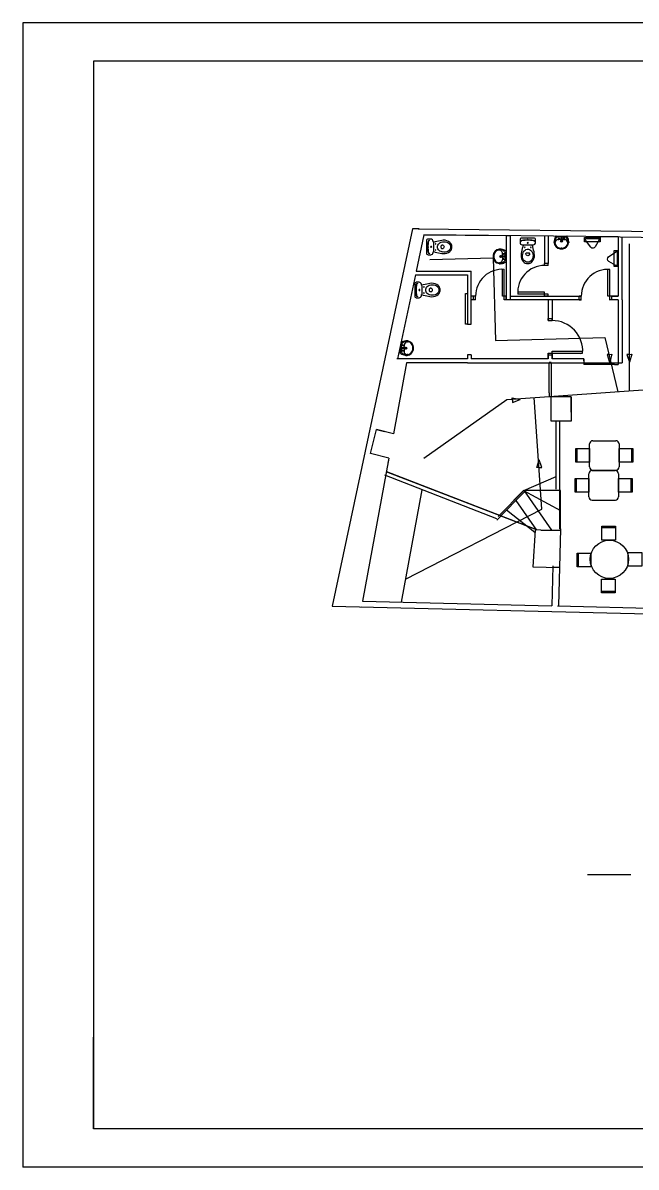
# Model space of a CAD drawing. Header units: millimetres. Extents: x 7 to 259, y -45 to 103.
# Drawn here: x 206.59 to 208.593, y 78.608 to 82.346 of the extents above; entities that cross this region are included whole.
import ezdxf

# ---------------------------------------------------------------- set-up
doc = ezdxf.new("R2010")
doc.units = ezdxf.units.MM
doc.linetypes.add('CONTINUA', pattern=[0])
doc.linetypes.add('LÍNEAS_OCULTAS2', pattern=[4.7625, 3.175, -1.5875])
for name, color, linetype in [('CAJETI1', 5, 'Continuous'), ('estructura', 5, 'Continuous'), ('MOBILIARI', 3, 'Continuous'), ('OFICINES', 6, 'Continuous'), ('portes', 4, 'Continuous'), ('texte', 140, 'Continuous')]:
    doc.layers.add(name, color=color, linetype=linetype)

# ---------------------------------------------------------------- blocks, each defined once
blk = doc.blocks.new('VI-IN')
for p, q in [((0, -0.04), (-0.011, -0.04)), ((0, -0.04), (0.011, -0.04)), ((-0.048, -0.423), (-0.048, -0.403)), ((0.048, -0.423), (0.048, -0.403))]:
    blk.add_line(p, q)
blk.add_lwpolyline([(-0.163, -0.358, -0.0164), (-0.122, -0.18, -0.014244), (-0.146, -0.175, -0.379899), (-0.203, -0.112), (-0.203, -0.04, -0.414214), (-0.163, 0), (0, 0), (0.163, 0, -0.414214), (0.203, -0.04), (0.203, -0.112, -0.379899), (0.146, -0.175, -0.014244), (0.122, -0.18, -0.0164), (0.163, -0.358, -0.034533), (0.175, -0.44, -0.180901), (0.118, -0.613, -0.210568), (0, -0.665, -0.210568), (-0.118, -0.613, -0.180901), (-0.175, -0.44, -0.034533)], format="xyb", close=True)
for centre, radius in [((-0.08, -0.24), 0.0075), ((0, -0.122), 0.0135), ((0, -0.122), 0.0135), ((0.08, -0.24), 0.0075)]:
    blk.add_circle(centre, radius)
for centre, radius, start, end in [((-0.139, -0.089), 0.04, 96.2719, 180), ((-0.14, -0.096), 0.04, 96.2141, 169.7572), ((0, -1.201), 1.154, 90.0008, 97.203), ((0, -1.197), 1.157, 90.0008, 97.1409), ((0, 1.219), 1.404, 264.9986, 270), ((-0.007, -0.406), 0.116, 96.2419, 152.5973), ((0, -0.47), 0.18, 90, 96.2419), ((0, -1.197), 1.157, 82.8591, 89.9992), ((0, -1.201), 1.154, 82.797, 89.9992), ((0, 1.219), 1.404, 270, 275.0014), ((0, -0.47), 0.18, 83.7581, 90), ((0.007, -0.406), 0.116, 27.4027, 83.7581), ((0.139, -0.089), 0.04, 0, 83.7281), ((0.14, -0.096), 0.04, 10.2428, 83.7859), ((0.079, -0.461), 0.216, 168.3805, 209.1161), ((0.112, -0.468), 0.25, 152.5973, 168.3805), ((0, -0.505), 0.126, 209.1161, 270), ((-0.033, -0.403), 0.015, 96.6492, 180), ((-0.018, -0.423), 0.03, 180, 233.1301), ((0, -0.399), 0.06, 233.1301, 270), ((0, -0.686), 0.3, 90, 96.6492), ((0, -0.686), 0.3, 83.3508, 90), ((0, -0.399), 0.06, 270, 306.8699), ((0, -0.505), 0.126, 270, 330.8839), ((0.033, -0.403), 0.015, 0, 83.3508), ((0.018, -0.423), 0.03, 306.8699, 0), ((-0.112, -0.468), 0.25, 11.6195, 27.4027), ((-0.079, -0.461), 0.216, 330.8839, 11.6195)]:
    blk.add_arc(centre, radius, start, end)
blk = doc.blocks.new('Vic-WC')
at = {"xscale": -1}
blk.add_blockref('VI-IN', (0, 0), dxfattribs=at)

msp = doc.modelspace()

# ---------------------------------------------------------------- linework, layer by layer
at = {"color": 6}
for p, q in [((208.3316, 81.6488), (208.3493, 81.6488)), ((208.3316, 81.6488), (208.367, 81.6488)), ((208.3395, 81.6375), (208.3377, 81.6375)), ((208.3493, 81.6464), (208.3378, 81.6464)), ((208.3493, 81.6375), (208.3395, 81.6375)), ((208.3493, 81.6464), (208.3608, 81.6464)), ((208.3493, 81.6375), (208.3591, 81.6375)), ((208.3591, 81.6375), (208.3609, 81.6375)), ((208.1563, 81.5926), (208.1563, 81.5944)), ((208.1563, 81.5828), (208.1563, 81.5926)), ((208.1652, 81.5828), (208.1652, 81.5943)), ((208.1677, 81.6005), (208.1677, 81.5828)), ((208.1677, 81.6005), (208.1677, 81.5651)), ((208.1563, 81.5828), (208.1563, 81.573)), ((208.1563, 81.573), (208.1563, 81.5711)), ((208.1652, 81.5828), (208.1652, 81.5713)), ((207.8239, 81.2662), (207.8253, 81.3016)), ((207.827, 81.2838), (207.8275, 81.2953)), ((207.836, 81.2834), (207.8364, 81.2932)), ((207.8364, 81.2932), (207.8365, 81.2951)), ((207.8239, 81.2662), (207.8246, 81.2839)), ((207.827, 81.2838), (207.8266, 81.2723)), ((207.8356, 81.2737), (207.8355, 81.2718)), ((207.836, 81.2834), (207.8356, 81.2737))]:
    msp.add_line(p, q, dxfattribs=at)
at = {"color": 6, "linetype": 'LÍNEAS_OCULTAS2'}
for p, q in [((208.5717, 81.1436), (208.5717, 81.6243)), ((207.9194, 81.5731), (208.1265, 81.5786)), ((208.1265, 81.5786), (208.1337, 81.3082)), ((208.1337, 81.3082), (208.4913, 81.3178)), ((208.4913, 81.3178), (208.5334, 81.1409)), ((208.1707, 81.1158), (209.4188, 81.2023)), ((207.8997, 80.9239), (208.1707, 81.1158)), ((208.2854, 80.7569), (208.26, 81.122)), ((207.8395, 80.5282), (208.2854, 80.7569)), ((208.5762, 79.5633), (208.4346, 79.5631))]:
    msp.add_line(p, q, dxfattribs=at)
at = {"color": 6}
for centre, radius in [((208.3408, 81.6416), 0.00161), ((208.3493, 81.6328), 0.00322), ((208.3493, 81.6328), 0.00211), ((208.3493, 81.6421), 0.00161), ((208.3577, 81.6416), 0.00161), ((208.1604, 81.5912), 0.00161), ((208.1516, 81.5828), 0.00322), ((208.1516, 81.5828), 0.00211), ((208.1604, 81.5743), 0.00161), ((208.1609, 81.5828), 0.00161), ((207.8322, 81.292), 0.00161), ((207.8314, 81.2836), 0.00161), ((207.8315, 81.2752), 0.00161), ((207.8407, 81.2833), 0.00322), ((207.8407, 81.2833), 0.00211)]:
    msp.add_circle(centre, radius, dxfattribs=at)
for centre, radius, start, end in [((208.3329, 81.6282), 0.0382, 9.9338, 9.9338), ((208.147, 81.5991), 0.0382, 279.9338, 279.9338), ((208.3656, 81.6282), 0.0401, 171.9611, 175.3079), ((208.3482, 81.6294), 0.0226, 174.8129, 186.5806), ((208.3665, 81.6282), 0.041, 150.4514, 172.1359), ((208.3482, 81.6294), 0.0207, 174.8129, 186.5806), ((208.3656, 81.6282), 0.0382, 171.8597, 175.3079), ((208.3479, 81.6299), 0.0205, 187.8325, 262.7669), ((208.3469, 81.6301), 0.0194, 143.508, 169.4742), ((208.3404, 81.6262), 0.0122, 129.1375, 203.4893), ((208.3316, 81.648), 0.000804, 90, 150.4514), ((208.3528, 81.6263), 0.0264, 135.309, 144.5281), ((208.338, 81.6291), 0.00841, 92.1402, 128.2338), ((208.3378, 81.6411), 0.00533, 90, 135.309), ((208.3506, 81.6299), 0.0205, 277.2331, 352.1675), ((208.3608, 81.6411), 0.00533, 44.691, 90), ((208.3606, 81.6291), 0.00841, 51.7662, 87.8598), ((208.3458, 81.6263), 0.0264, 35.4719, 44.691), ((208.3581, 81.6262), 0.0122, 336.5107, 50.8625), ((208.367, 81.648), 0.000804, 29.5486, 90), ((208.3517, 81.6301), 0.0194, 10.5258, 36.492), ((208.332, 81.6282), 0.041, 7.8641, 29.5486), ((208.3329, 81.6282), 0.0382, 4.6921, 8.1403), ((208.3504, 81.6294), 0.0207, 353.4194, 5.1871), ((208.3329, 81.6282), 0.0401, 4.6921, 8.0389), ((208.3504, 81.6294), 0.0226, 353.4194, 5.1871), ((208.1487, 81.5841), 0.0225, 97.8325, 172.7669), ((208.1487, 81.5841), 0.0205, 97.8325, 172.7669), ((208.145, 81.5916), 0.0122, 39.1375, 113.4893), ((208.1483, 81.5839), 0.0226, 84.8129, 96.5806), ((208.1483, 81.5839), 0.0207, 84.8129, 96.5806), ((208.147, 81.5664), 0.0382, 81.8597, 85.3079), ((208.147, 81.5664), 0.0401, 81.9611, 85.3079), ((208.1489, 81.5852), 0.0194, 53.508, 79.4742), ((208.147, 81.5655), 0.041, 60.4514, 82.1359), ((208.1479, 81.5941), 0.00841, 2.1402, 38.2338), ((208.1451, 81.5793), 0.0264, 45.309, 54.5281), ((208.1599, 81.5943), 0.00533, 0, 45.309), ((208.1668, 81.6005), 0.000804, 0, 60.4514), ((208.3479, 81.6299), 0.0225, 187.8325, 262.7669), ((208.3493, 81.6406), 0.0332, 262.7803, 270), ((208.3493, 81.6406), 0.0313, 262.7803, 277.2197), ((208.3493, 81.6406), 0.0332, 270, 277.2197), ((208.3506, 81.6299), 0.0225, 277.2331, 352.1675), ((208.1594, 81.5828), 0.0332, 172.7803, 180), ((208.1594, 81.5828), 0.0332, 180, 187.2197), ((208.1487, 81.5814), 0.0225, 187.2331, 262.1675), ((208.1594, 81.5828), 0.0313, 172.7803, 187.2197), ((208.1487, 81.5814), 0.0205, 187.2331, 262.1675), ((208.145, 81.5739), 0.0122, 246.5107, 320.8625), ((208.1483, 81.5817), 0.0226, 263.4194, 275.1871), ((208.1483, 81.5817), 0.0207, 263.4194, 275.1871), ((208.147, 81.5991), 0.0382, 274.6921, 278.1403), ((208.147, 81.5991), 0.0401, 274.6921, 278.0389), ((208.1489, 81.5804), 0.0194, 280.5258, 306.492), ((208.147, 81.6), 0.041, 277.8641, 299.5486), ((208.1479, 81.5715), 0.00841, 321.7662, 357.8598), ((208.1451, 81.5863), 0.0264, 305.4719, 314.691), ((208.1599, 81.5713), 0.00533, 314.691, 0), ((208.1668, 81.5651), 0.000804, 299.5486, 0), ((207.8446, 81.2667), 0.0382, 97.6416, 97.6416), ((207.8261, 81.3016), 0.000804, 117.2564, 177.7078), ((207.8445, 81.2658), 0.041, 95.5719, 117.2564), ((207.8328, 81.2951), 0.00533, 132.3988, 177.7078), ((207.847, 81.2795), 0.0264, 123.1796, 132.3988), ((207.8435, 81.2856), 0.0194, 98.2336, 124.1998), ((207.8448, 81.2944), 0.00841, 139.474, 175.5675), ((207.8476, 81.2918), 0.0122, 64.2185, 138.5702), ((207.8446, 81.2667), 0.0401, 92.3999, 95.7467), ((207.8446, 81.2667), 0.0382, 92.3999, 95.848), ((207.8441, 81.2843), 0.0226, 81.1272, 92.8948), ((207.8441, 81.2843), 0.0207, 81.1272, 92.8948), ((207.8436, 81.2845), 0.0205, 4.9409, 79.8753), ((207.8436, 81.2845), 0.0225, 4.9409, 79.8753), ((207.8247, 81.2661), 0.000804, 177.7078, 238.1592), ((207.8459, 81.3003), 0.041, 238.1592, 259.8437), ((207.8319, 81.2721), 0.00533, 177.7078, 223.0168), ((207.8473, 81.2865), 0.0264, 223.0168, 232.2359), ((207.8433, 81.2807), 0.0194, 231.2157, 257.182), ((207.8439, 81.2718), 0.00841, 179.848, 215.9415), ((207.8469, 81.2742), 0.0122, 216.8453, 291.1971), ((207.8459, 81.2994), 0.0401, 259.6689, 263.0156), ((207.8459, 81.2994), 0.0382, 259.5675, 263.0156), ((207.844, 81.282), 0.0226, 262.5207, 274.2884), ((207.844, 81.282), 0.0207, 262.5207, 274.2884), ((207.8435, 81.2818), 0.0205, 275.5403, 350.4747), ((207.8435, 81.2818), 0.0225, 275.5403, 350.4747), ((207.8329, 81.2836), 0.0313, 350.4881, 4.9275), ((207.8329, 81.2836), 0.0332, 350.4881, 357.7078), ((207.8329, 81.2836), 0.0332, 357.7078, 4.9275)]:
    msp.add_arc(centre, radius, start, end, dxfattribs=at)
at = {"color": 6, "linetype": 'ByBlock'}
for p in [(208.3255, 81.6297), (208.3395, 81.6375), (208.3472, 81.6328), (208.3483, 81.6412), (208.3503, 81.6432), (208.3514, 81.6328), (208.3731, 81.6293), (208.1452, 81.6038), (208.1485, 81.6065), (208.1563, 81.5926), (208.3283, 81.6264), (208.3493, 81.6093), (208.3703, 81.6267), (208.1281, 81.5828), (208.1455, 81.5618), (208.1481, 81.559), (208.1516, 81.5849), (208.1516, 81.5807), (208.16, 81.5838), (208.162, 81.5817), (207.8451, 81.3069), (207.8476, 81.304), (207.8303, 81.2847), (207.8322, 81.2826), (207.8356, 81.2737), (207.8406, 81.2811), (207.8408, 81.2854), (207.8428, 81.2594), (207.8462, 81.262), (207.8641, 81.2823)]:
    msp.add_point(p, dxfattribs=at)
at = {"layer": 'CAJETI1'}
for p, q in [((206.59, 82.3456), (206.59, 78.6081)), ((209.215, 82.3456), (206.59, 82.3456)), ((206.8205, 82.2206), (206.8205, 78.7331)), ((209.215, 78.6081), (206.59, 78.6081))]:
    msp.add_line(p, q, dxfattribs=at)
at = {"layer": 'CAJETI1', "color": 5}
for p, q in [((211.715, 82.2206), (206.8205, 82.2206)), ((211.715, 78.7331), (206.8205, 78.7331))]:
    msp.add_line(p, q, dxfattribs=at)
at = {"layer": 'CAJETI1', "linetype": 'CONTINUA'}
msp.add_line((206.8205, 78.7331), (206.8205, 79.0331), dxfattribs=at)
at = {"layer": 'estructura'}
for p, q in [((207.8631, 81.6734), (207.6006, 80.4399)), ((207.8851, 81.6726), (207.863, 81.6726)), ((207.8818, 81.6726), (210.6208, 81.642)), ((207.9002, 81.6537), (207.8748, 81.5347)), ((208.5352, 81.6466), (207.9002, 81.6537)), ((207.9002, 81.6537), (208.1689, 81.6507)), ((208.1689, 81.6507), (208.1814, 81.6507)), ((208.1689, 81.6507), (208.1689, 81.6507)), ((208.1689, 81.6507), (208.1814, 81.6507)), ((208.1689, 81.6507), (208.1689, 81.4405)), ((208.1814, 81.6507), (208.1814, 81.4405)), ((208.1814, 81.6505), (208.1814, 81.453)), ((208.2939, 81.6493), (208.2939, 81.5593)), ((208.3064, 81.6491), (208.3064, 81.5593)), ((208.4738, 81.6473), (210.6216, 81.6233)), ((208.5352, 81.6466), (208.5352, 81.453)), ((208.5477, 81.4405), (208.5477, 81.6464)), ((207.8722, 81.5222), (207.8138, 81.248)), ((207.8722, 81.5222), (208.0424, 81.5222)), ((207.8748, 81.5347), (208.0549, 81.5347)), ((208.0424, 81.5222), (208.0424, 81.3616)), ((208.0549, 81.3616), (208.0549, 81.5347)), ((208.0626, 81.4533), (208.0549, 81.4533)), ((208.0626, 81.4405), (208.0549, 81.4405)), ((208.4139, 81.4405), (208.1689, 81.4405)), ((208.1814, 81.453), (208.4139, 81.453)), ((208.3189, 81.4405), (208.3064, 81.4405)), ((208.3064, 81.4405), (208.3064, 81.3733)), ((208.3189, 81.4405), (208.3189, 81.3733)), ((208.5139, 81.453), (208.5352, 81.453)), ((208.5352, 81.453), (208.5139, 81.453)), ((208.5352, 81.4405), (208.5139, 81.4405)), ((208.5352, 81.4405), (208.5352, 81.3733)), ((208.5477, 81.4405), (208.5477, 81.2355)), ((208.5352, 81.3733), (208.5352, 81.2355)), ((208.0424, 81.3616), (208.0549, 81.3616)), ((208.0424, 81.2616), (208.0424, 81.248)), ((208.0549, 81.2616), (208.0424, 81.2616)), ((208.0549, 81.2616), (208.0549, 81.248)), ((208.3064, 81.2671), (208.3064, 81.248)), ((208.3064, 81.248), (208.3064, 81.2671)), ((208.3064, 81.2608), (208.3189, 81.2608)), ((208.3189, 81.248), (208.3189, 81.2733)), ((208.3189, 81.2671), (208.3189, 81.248)), ((207.8431, 81.2355), (207.8003, 81.0037)), ((207.8431, 81.2355), (207.8003, 81.0037)), ((208.0424, 81.248), (207.8112, 81.248)), ((208.0424, 81.248), (207.8112, 81.248)), ((208.0424, 81.248), (207.8138, 81.248)), ((208.0424, 81.2355), (207.8431, 81.2355)), ((208.0424, 81.2355), (208.5477, 81.2355)), ((208.3064, 81.248), (208.0549, 81.248)), ((208.4227, 81.248), (208.3189, 81.248)), ((208.4227, 81.248), (208.4227, 81.2355)), ((208.3808, 81.1243), (208.3158, 81.1243)), ((208.3158, 81.0443), (208.3158, 81.1243)), ((208.3808, 81.0743), (208.3808, 81.1243)), ((208.3808, 81.1243), (208.3808, 81.0443)), ((208.3808, 81.1178), (208.3808, 81.0443)), ((208.3808, 81.0443), (208.3158, 81.0443)), ((208.3317, 80.8225), (208.3317, 81.0443)), ((208.3442, 80.6925), (208.3442, 81.0443)), ((207.7259, 80.9385), (207.7451, 81.0175)), ((207.7451, 81.0175), (207.7451, 81.0174)), ((207.8003, 81.0037), (207.7451, 81.0175)), ((207.7451, 81.0174), (207.7715, 81.011)), ((207.7855, 80.9236), (207.6991, 80.4562)), ((207.7855, 80.9236), (207.7259, 80.9385)), ((207.7855, 80.9236), (207.7825, 80.9073)), ((208.1383, 80.7261), (207.7728, 80.8678)), ((208.262, 80.6916), (207.7773, 80.8794)), ((208.2632, 80.6914), (207.7785, 80.8792)), ((208.2263, 80.8187), (208.3316, 80.8641)), ((207.8936, 80.8209), (207.8257, 80.4532)), ((208.1424, 80.7335), (208.2263, 80.8187)), ((208.2258, 80.8181), (208.194, 80.7863)), ((208.228, 80.8129), (208.2008, 80.7853)), ((208.2258, 80.8181), (208.3461, 80.7531)), ((208.3461, 80.8181), (208.2263, 80.8187)), ((208.2271, 80.8174), (208.3174, 80.6881)), ((208.3062, 80.8183), (208.2663, 80.8183)), ((208.3461, 80.8181), (208.3062, 80.8183)), ((208.3461, 80.6881), (208.3461, 80.8181)), ((208.2008, 80.7853), (208.1382, 80.7218)), ((208.2008, 80.7853), (208.2681, 80.689)), ((208.2628, 80.6812), (208.1703, 80.7543)), ((208.2632, 80.6886), (208.2557, 80.5688)), ((208.2823, 80.6881), (208.2633, 80.6893)), ((208.2823, 80.6881), (208.3461, 80.6881)), ((208.3462, 80.6925), (208.3402, 80.441)), ((208.2557, 80.5688), (208.3432, 80.5667)), ((208.3209, 80.5716), (208.3178, 80.4415)), ((208.3432, 80.5667), (208.3245, 80.5667)), ((207.6006, 80.4399), (209.4193, 80.3967)), ((207.6957, 80.4377), (207.6956, 80.4369)), ((207.6991, 80.4562), (208.3178, 80.4415)), ((208.3365, 80.4411), (209.1818, 80.421)), ((207.5984, 80.4298), (207.5983, 80.4295))]:
    msp.add_line(p, q, dxfattribs=at)
at = {"layer": 'MOBILIARI'}
for p, q in [((208.4003, 80.9102), (208.4003, 80.9552)), ((208.4413, 80.8953), (208.4413, 80.9701)), ((208.452, 80.9808), (208.5268, 80.9808)), ((208.5375, 80.9701), (208.5375, 80.8953)), ((208.5785, 80.9552), (208.5785, 80.9102)), ((208.45, 80.8831), (208.5248, 80.8831)), ((208.453, 80.8846), (208.5278, 80.8846)), ((208.3983, 80.8125), (208.3983, 80.8575)), ((208.4393, 80.7976), (208.4393, 80.8724)), ((208.5355, 80.8724), (208.5355, 80.7976)), ((208.5766, 80.8575), (208.5766, 80.8125)), ((208.4511, 80.7869), (208.5259, 80.7869)), ((208.4809, 80.6973), (208.5259, 80.6973)), ((208.4046, 80.5685), (208.4046, 80.6135)), ((208.5251, 80.488), (208.4801, 80.488))]:
    msp.add_line(p, q, dxfattribs=at)
for points in [[(208.4413, 80.9102), (208.3963, 80.9102), (208.3963, 80.9552), (208.4413, 80.9552)], [(208.5375, 80.9552), (208.5825, 80.9552), (208.5825, 80.9102), (208.5375, 80.9102)], [(208.4393, 80.8125), (208.3943, 80.8125), (208.3943, 80.8575), (208.4393, 80.8575)], [(208.5355, 80.8575), (208.5805, 80.8575), (208.5805, 80.8125), (208.5355, 80.8125)], [(208.4809, 80.6563), (208.4809, 80.7013), (208.5259, 80.7013), (208.5259, 80.6563)], [(208.4456, 80.5685), (208.4006, 80.5685), (208.4006, 80.6135), (208.4456, 80.6135)], [(208.5672, 80.6162), (208.6122, 80.6162), (208.6122, 80.5712), (208.5672, 80.5712)], [(208.5251, 80.529), (208.5251, 80.484), (208.4801, 80.484), (208.4801, 80.529)]]:
    msp.add_lwpolyline(points, close=True, dxfattribs=at)
msp.add_circle((208.506, 80.5934), 0.0625, dxfattribs=at)
for centre, start, end in [((208.452, 80.9701), 90, 180), ((208.5268, 80.9701), 0, 90), ((208.45, 80.8724), 90, 180), ((208.452, 80.8953), 180, 270), ((208.5248, 80.8724), 0, 90), ((208.5268, 80.8953), 270, 0), ((208.45, 80.7976), 180, 270), ((208.5248, 80.7976), 270, 0)]:
    msp.add_arc(centre, 0.0107, start, end, dxfattribs=at)
at = {"layer": 'OFICINES'}
for points in [[(208.4763, 81.6447), (208.4763, 81.6307), (208.4244, 81.6307), (208.4244, 81.6447)], [(208.5352, 81.5498), (208.5211, 81.5498), (208.5211, 81.6017), (208.5352, 81.6017)]]:
    msp.add_lwpolyline(points, close=True, dxfattribs=at)
for points in [[(208.4725, 81.6366), (208.4596, 81.6138, -0.544521), (208.4449, 81.6129), (208.4278, 81.6363, -0.61439), (208.4303, 81.6413), (208.4698, 81.6413)], [(208.527, 81.5536), (208.5042, 81.5665, -0.544521), (208.5034, 81.5811), (208.5267, 81.5983, -0.61439), (208.5317, 81.5958), (208.5317, 81.5563)]]:
    msp.add_lwpolyline(points, format="xyb", dxfattribs=at)
for centre, start, end in [((208.4698, 81.6382), 330.5415, 90), ((208.5286, 81.5563), 240.5415, 0)]:
    msp.add_arc(centre, 0.00313, start, end, dxfattribs=at)
at = {"layer": 'portes'}
for p, q in [((208.5105, 81.5927), (208.5105, 81.5927)), ((208.2939, 81.5531), (208.2939, 81.5593)), ((208.3064, 81.5593), (208.2939, 81.5593)), ((208.3064, 81.5531), (208.2939, 81.5531)), ((208.3064, 81.5531), (208.3064, 81.5593)), ((208.1564, 81.4533), (208.1564, 81.5408)), ((208.1627, 81.4405), (208.1627, 81.5406)), ((208.1634, 81.5471), (208.1634, 81.5471)), ((208.5014, 81.453), (208.5014, 81.5405)), ((208.5077, 81.4402), (208.5077, 81.5403)), ((208.0362, 81.3616), (208.0362, 81.4616)), ((208.0362, 81.4616), (208.0424, 81.4616)), ((208.0424, 81.4616), (208.0424, 81.3616)), ((208.0689, 81.4533), (208.0626, 81.4533)), ((208.0626, 81.4405), (208.0626, 81.4533)), ((208.0689, 81.4405), (208.0626, 81.4405)), ((208.0689, 81.4405), (208.0689, 81.4533)), ((208.1627, 81.4533), (208.1564, 81.4533)), ((208.1689, 81.4533), (208.1627, 81.4533)), ((208.1689, 81.4408), (208.1627, 81.4408)), ((208.1689, 81.4405), (208.1689, 81.4533)), ((208.2002, 81.453), (208.2002, 81.453)), ((208.2939, 81.4655), (208.2064, 81.4655)), ((208.3064, 81.4593), (208.2066, 81.4593)), ((208.2939, 81.4593), (208.2939, 81.4655)), ((208.2939, 81.453), (208.2939, 81.4593)), ((208.3064, 81.453), (208.2939, 81.453)), ((208.3064, 81.453), (208.3064, 81.4593)), ((208.4139, 81.453), (208.4076, 81.453)), ((208.4076, 81.4402), (208.4076, 81.453)), ((208.4139, 81.4402), (208.4076, 81.4402)), ((208.4139, 81.4402), (208.4139, 81.453)), ((208.5077, 81.453), (208.5014, 81.453)), ((208.5139, 81.453), (208.5077, 81.453)), ((208.5139, 81.4405), (208.5077, 81.4405)), ((208.5139, 81.4402), (208.5139, 81.453)), ((208.3064, 81.3733), (208.3064, 81.3796)), ((208.3064, 81.3796), (208.3189, 81.3796)), ((208.3064, 81.3733), (208.3189, 81.3733)), ((208.3189, 81.3733), (208.3189, 81.3796)), ((208.0424, 81.3616), (208.0362, 81.3616)), ((208.3064, 81.2671), (208.4187, 81.2671)), ((208.3064, 81.2608), (208.3064, 81.2671)), ((208.3064, 81.2608), (208.3189, 81.2608)), ((208.3189, 81.2733), (208.4189, 81.2733)), ((208.3189, 81.2671), (208.3189, 81.2733)), ((208.3189, 81.2608), (208.3189, 81.2671)), ((208.4127, 81.2608), (208.4127, 81.2608)), ((208.3095, 81.1368), (208.3095, 81.2368)), ((208.3158, 81.2368), (208.3095, 81.2368)), ((208.3158, 81.2368), (208.3158, 81.1243)), ((208.4227, 81.2418), (208.4227, 81.248)), ((208.4227, 81.2355), (208.5352, 81.2355)), ((208.4227, 81.2355), (208.4227, 81.2293)), ((208.5227, 81.2293), (208.4227, 81.2293)), ((208.5227, 81.2293), (208.5352, 81.2293)), ((208.5352, 81.2355), (208.5352, 81.2293)), ((208.3095, 81.1368), (208.3095, 81.1243)), ((208.3158, 81.1243), (208.3095, 81.1243)), ((208.249, 80.5824), (208.249, 80.5824))]:
    msp.add_line(p, q, dxfattribs=at)
for centre, radius, start, end in [((208.2939, 81.4656), 0.0875, 90, 184.123), ((208.1564, 81.4533), 0.0875, 85.877, 180), ((208.5014, 81.453), 0.0875, 85.877, 180), ((208.3189, 81.2733), 0.1, 356.4167, 90)]:
    msp.add_arc(centre, radius, start, end, dxfattribs=at)
at = {"layer": 'texte', "color": 6, "linetype": 'LÍNEAS_OCULTAS2'}
for p, q in [((208.5062, 81.2627), (208.4983, 81.2626)), ((208.4983, 81.2626), (208.5069, 81.2375)), ((208.5062, 81.2627), (208.5141, 81.263)), ((208.5141, 81.263), (208.507, 81.2375)), ((208.571, 81.2627), (208.5631, 81.2626)), ((208.5631, 81.2626), (208.5717, 81.2375)), ((208.571, 81.2627), (208.5789, 81.263)), ((208.5789, 81.263), (208.5718, 81.2375)), ((208.189, 81.1133), (208.1881, 81.1212)), ((208.1881, 81.1212), (208.214, 81.1157)), ((208.189, 81.1133), (208.1896, 81.1055)), ((208.1896, 81.1055), (208.214, 81.1156)), ((208.2691, 80.8934), (208.277, 80.9187)), ((208.2849, 80.8934), (208.2771, 80.9187)), ((208.277, 80.8935), (208.2691, 80.8934)), ((208.277, 80.8935), (208.2849, 80.8934))]:
    msp.add_line(p, q, dxfattribs=at)

# ---------------------------------------------------------------- block references
at = {"layer": 'OFICINES', "xscale": 0.125, "yscale": 0.125, "zscale": 0.125, "rotation": 89.99999999999999}
for p in [(207.9085, 81.6138), (207.8701, 81.4731)]:
    msp.add_blockref('Vic-WC', p, dxfattribs=at)
at = {"layer": 'OFICINES', "xscale": 0.125, "yscale": 0.125, "zscale": 0.125}
msp.add_blockref('Vic-WC', (208.2394, 81.6425), dxfattribs=at)

doc.saveas('drawing.dxf')
